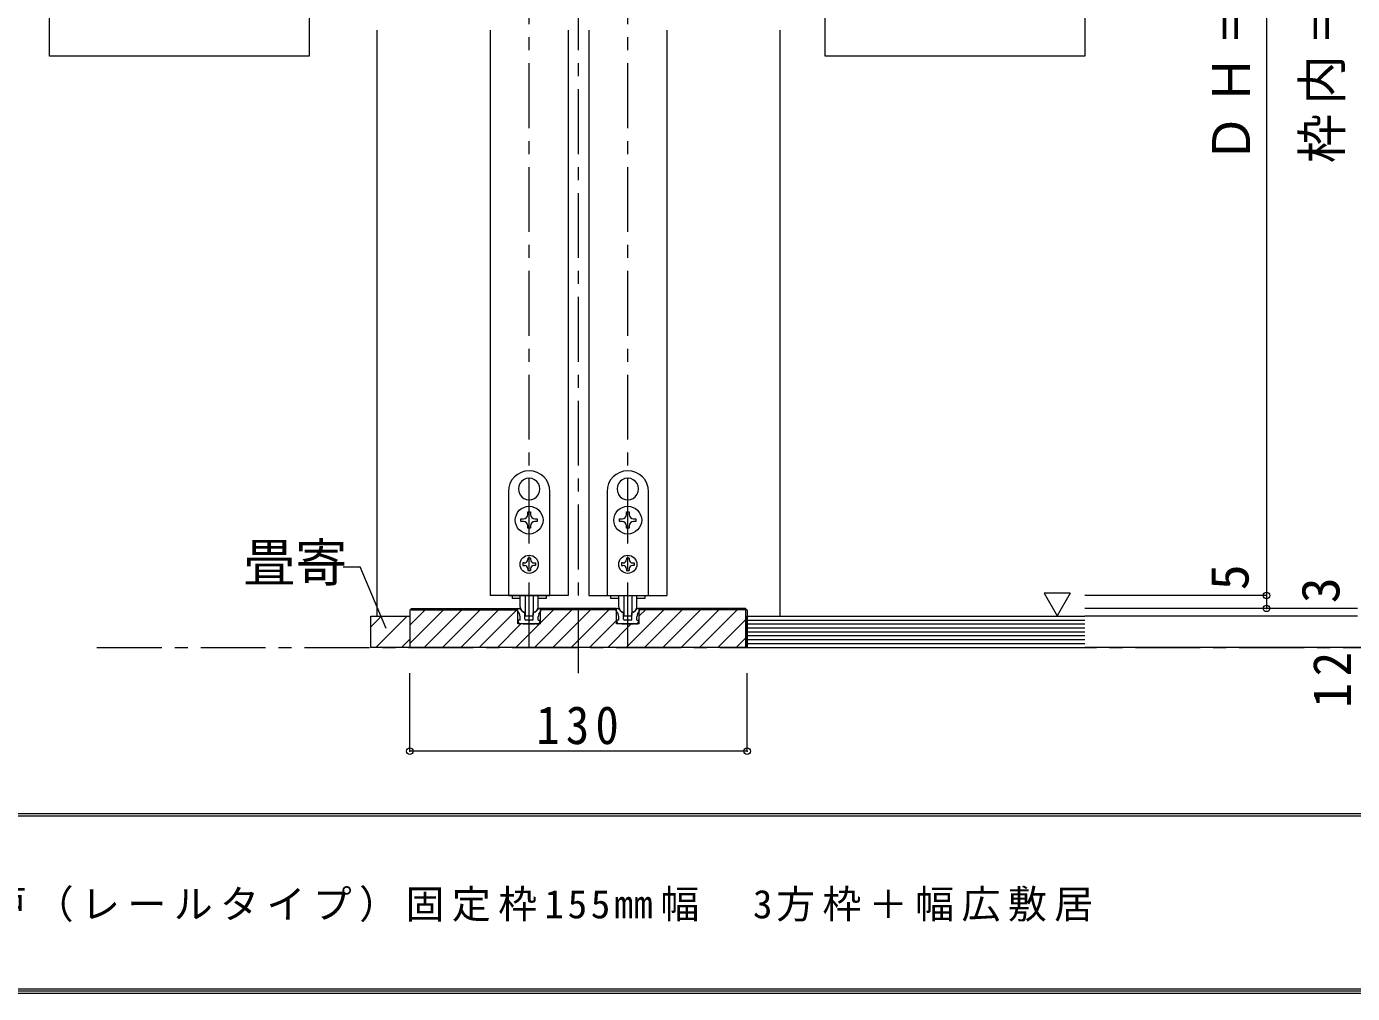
# Model space of a CAD drawing. Units: millimetres, scale not verified. Extents: x -973 to 977, y -701 to 696.
# Drawn here: x -600 to -89, y -701 to -328 of the extents above; entities that cross this region are included whole.
import ezdxf
from ezdxf.enums import TextEntityAlignment as Align

# ---------------------------------------------------------------- set-up
doc = ezdxf.new("R2010")
doc.units = ezdxf.units.MM
doc.header["$LTSCALE"] = 5
doc.header["$PDMODE"] = 32
doc.header["$PDSIZE"] = 2.5
doc.linetypes.add('CHAIN1', pattern=[8, 5, -1, 1, -1])
doc.linetypes.add('DASHED1', pattern=[1.8, 1.2, -0.6])
for name, color, linetype, lineweight in [('0-1_通り芯', 4, 'CHAIN1', 9), ('0-3_仕上げ', 2, 'Continuous', 9), ('0-4_枠', 3, 'Continuous', 9), ('0-6_扉', 6, 'Continuous', 9), ('0-7_金物', 7, 'Continuous', 9), ('0-A_文字', 7, 'Continuous', 9), ('0-B_寸法', 7, 'Continuous', 9), ('0-C_ハッチ', 4, 'DASHED1', 9), ('F-1_枠', 6, 'Continuous', 9)]:
    doc.layers.add(name, color=color, linetype=linetype, lineweight=lineweight)
doc.layers.add('F-A_文字', color=7, linetype='Continuous')
doc.styles.add('ＭＳ ゴシック', font='')
doc.styles.get('ＭＳ ゴシック').set_extended_font_data('MS Gothic')

msp = doc.modelspace()

# ---------------------------------------------------------------- linework, layer by layer
at = {"layer": '0-1_通り芯'}
for p, q in [((-387.347, -577.5), (-387.347, -2.5)), ((-406.347, -567.5), (-406.347, -62)), ((-368.347, -567.5), (-368.347, -62)), ((-572.847, -567.5), (-33.347, -567.5))]:
    msp.add_line(p, q, dxfattribs=at)
at = {"layer": '0-3_仕上げ'}
for p, q in [((-467.347, -567.5), (-467.347, -555.5)), ((-322.347, -555.5), (-192.347, -555.5)), ((-322.347, -567.5), (-322.347, -555.5)), ((-452.347, -567.5), (-467.347, -567.5)), ((-322.347, -567.5), (-192.347, -567.5))]:
    msp.add_line(p, q, dxfattribs=at)
at = {"layer": '0-3_仕上げ', "color": 7}
for p, q in [((-322.347, -557), (-192.347, -557)), ((-322.347, -558.5), (-192.347, -558.5)), ((-322.347, -560), (-192.347, -560)), ((-322.347, -561.5), (-192.347, -561.5)), ((-322.347, -563), (-192.347, -563)), ((-322.347, -564.5), (-192.347, -564.5)), ((-322.347, -566), (-192.347, -566))]:
    msp.add_line(p, q, dxfattribs=at)
at = {"layer": '0-3_仕上げ'}
msp.add_lwpolyline([(-467.347, -555.5), (-452.347, -555.5), (-452.347, -567.5)], dxfattribs=at)
at = {"layer": '0-4_枠', "color": 4}
for p, q in [((-464.847, -555.5), (-464.847, -329.75)), ((-309.847, -329.75), (-309.847, -555.5))]:
    msp.add_line(p, q, dxfattribs=at)
at = {"layer": '0-4_枠'}
for p, q in [((-451.64, -552.5), (-452.347, -553.207)), ((-452.347, -553.207), (-452.347, -567.5)), ((-451.847, -553), (-410.747, -553)), ((-451.64, -552.5), (-410.747, -552.5)), ((-401.947, -558.5), (-401.947, -552.5)), ((-372.747, -553), (-401.947, -553)), ((-323.054, -552.5), (-363.947, -552.5)), ((-363.947, -558.5), (-363.947, -552.5)), ((-322.847, -553), (-363.947, -553)), ((-322.347, -553.207), (-323.054, -552.5)), ((-322.847, -567.5), (-322.847, -553)), ((-322.347, -553.207), (-322.347, -567.5)), ((-322.347, -567.5), (-452.347, -567.5))]:
    msp.add_line(p, q, dxfattribs=at)
for points in [[(-401.947, -558.5), (-410.747, -558.5), (-410.747, -552.5)], [(-363.947, -558.5), (-372.747, -558.5), (-372.747, -552.5), (-401.947, -552.5)]]:
    msp.add_lwpolyline(points, dxfattribs=at)
at = {"layer": '0-6_扉'}
for p, q in [((-421.347, -329.75), (-421.347, -547.5)), ((-391.347, -329.75), (-391.347, -547.5)), ((-383.347, -329.75), (-383.347, -547.5)), ((-353.347, -329.75), (-353.347, -547.5)), ((-391.347, -547.5), (-421.347, -547.5)), ((-383.347, -547.5), (-353.347, -547.5))]:
    msp.add_line(p, q, dxfattribs=at)
at = {"layer": '0-7_金物'}
for p, q in [((-406.446, -502.351), (-406.347, -502.45)), ((-406.248, -502.351), (-406.347, -502.45)), ((-368.446, -502.351), (-368.347, -502.45)), ((-368.248, -502.351), (-368.347, -502.45)), ((-414.347, -507.5), (-414.347, -547.5)), ((-409.989, -508.489), (-409.854, -508.525)), ((-409.891, -508.66), (-409.854, -508.525)), ((-402.705, -508.489), (-402.84, -508.525)), ((-402.803, -508.66), (-402.84, -508.525)), ((-398.347, -547.5), (-398.347, -507.5)), ((-376.347, -507.5), (-376.347, -547.5)), ((-371.989, -508.489), (-371.854, -508.525)), ((-371.891, -508.66), (-371.854, -508.525)), ((-364.705, -508.489), (-364.84, -508.525)), ((-364.803, -508.66), (-364.84, -508.525)), ((-360.347, -547.5), (-360.347, -507.5)), ((-406.847, -516.3), (-406.847, -515.35)), ((-406.847, -515.35), (-405.847, -515.35)), ((-405.847, -515.35), (-405.847, -516.3)), ((-368.847, -516.3), (-368.847, -515.35)), ((-368.847, -515.35), (-367.847, -515.35)), ((-367.847, -515.35), (-367.847, -516.3)), ((-409.497, -518), (-408.547, -518)), ((-409.497, -519), (-409.497, -518)), ((-408.547, -519), (-409.497, -519)), ((-406.847, -521.65), (-406.847, -520.7)), ((-404.147, -518), (-403.197, -518)), ((-403.197, -519), (-404.147, -519)), ((-403.197, -518), (-403.197, -519)), ((-371.497, -518), (-370.547, -518)), ((-371.497, -519), (-371.497, -518)), ((-370.547, -519), (-371.497, -519)), ((-368.847, -521.65), (-368.847, -520.7)), ((-366.147, -518), (-365.197, -518)), ((-365.197, -519), (-366.147, -519)), ((-365.197, -518), (-365.197, -519)), ((-408.147, -535), (-408.747, -535)), ((-406.847, -533.1), (-406.847, -533.7)), ((-405.847, -533.1), (-406.847, -533.1)), ((-405.847, -533.1), (-405.847, -533.7)), ((-404.547, -535), (-403.947, -535)), ((-403.947, -536), (-404.547, -536)), ((-403.947, -535), (-403.947, -536)), ((-370.147, -535), (-370.747, -535)), ((-368.847, -533.1), (-368.847, -533.7)), ((-367.847, -533.1), (-368.847, -533.1)), ((-367.847, -533.1), (-367.847, -533.7)), ((-366.547, -535), (-365.947, -535)), ((-365.947, -536), (-366.547, -536)), ((-365.947, -535), (-365.947, -536)), ((-406.847, -537.3), (-406.847, -537.9)), ((-406.847, -537.9), (-405.847, -537.9)), ((-405.847, -537.3), (-405.847, -537.9)), ((-368.847, -537.3), (-368.847, -537.9)), ((-368.847, -537.9), (-367.847, -537.9)), ((-367.847, -537.3), (-367.847, -537.9)), ((-414.347, -547.5), (-398.347, -547.5)), ((-412.947, -547.5), (-412.947, -548.7)), ((-409.815, -548.7), (-412.947, -548.7)), ((-409.847, -551.921), (-409.847, -547.5)), ((-407.847, -547.5), (-407.847, -555.121)), ((-404.847, -547.5), (-404.847, -555.121)), ((-399.747, -548.7), (-402.879, -548.7)), ((-402.847, -551.921), (-402.847, -547.5)), ((-399.747, -547.5), (-399.747, -548.7)), ((-376.347, -547.5), (-360.347, -547.5)), ((-374.947, -547.5), (-374.947, -548.7)), ((-371.815, -548.7), (-374.947, -548.7)), ((-371.847, -551.921), (-371.847, -547.5)), ((-369.847, -547.5), (-369.847, -555.121)), ((-366.847, -547.5), (-366.847, -555.121)), ((-361.747, -548.7), (-364.879, -548.7)), ((-364.847, -551.921), (-364.847, -547.5)), ((-361.747, -547.5), (-361.747, -548.7)), ((-408.685, -553.912), (-409.951, -552.647)), ((-409.847, -557), (-409.847, -555.736)), ((-408.473, -554), (-408.147, -554)), ((-407.947, -556.7), (-407.947, -554.2)), ((-407.547, -555.421), (-405.147, -555.421)), ((-404.747, -556.7), (-404.747, -554.2)), ((-404.221, -554), (-404.547, -554)), ((-404.009, -553.912), (-402.744, -552.647)), ((-402.847, -557), (-402.847, -555.736)), ((-401.847, -552.5), (-402.39, -552.5)), ((-401.847, -553.5), (-401.847, -552.5)), ((-370.685, -553.912), (-371.951, -552.647)), ((-371.847, -557), (-371.847, -555.736)), ((-370.473, -554), (-370.147, -554)), ((-369.947, -556.7), (-369.947, -554.2)), ((-369.547, -555.421), (-367.147, -555.421)), ((-366.747, -556.7), (-366.747, -554.2)), ((-366.221, -554), (-366.547, -554)), ((-366.009, -553.912), (-364.744, -552.647)), ((-364.847, -557), (-364.847, -555.736)), ((-363.847, -552.5), (-364.39, -552.5)), ((-363.847, -553.5), (-363.847, -552.5)), ((-410.147, -558.5), (-410.633, -557.274)), ((-409.847, -557), (-410.447, -557)), ((-409.047, -558.5), (-410.147, -558.5)), ((-409.047, -558.5), (-408.847, -558.3)), ((-408.847, -558.3), (-408.647, -558.5)), ((-408.647, -558.5), (-404.047, -558.5)), ((-406.647, -557), (-407.647, -557)), ((-406.347, -557.3), (-406.647, -557)), ((-403.847, -558.3), (-404.047, -558.5)), ((-403.647, -558.5), (-403.847, -558.3)), ((-403.647, -558.5), (-402.547, -558.5)), ((-402.847, -557), (-402.247, -557)), ((-402.547, -558.5), (-402.061, -557.274)), ((-372.147, -558.5), (-372.633, -557.274)), ((-371.847, -557), (-372.447, -557)), ((-371.047, -558.5), (-372.147, -558.5)), ((-371.047, -558.5), (-370.847, -558.3)), ((-370.847, -558.3), (-370.647, -558.5)), ((-370.647, -558.5), (-366.047, -558.5)), ((-368.647, -557), (-369.647, -557)), ((-368.347, -557.3), (-368.647, -557)), ((-365.847, -558.3), (-366.047, -558.5)), ((-365.647, -558.5), (-365.847, -558.3)), ((-365.647, -558.5), (-364.547, -558.5)), ((-364.847, -557), (-364.247, -557)), ((-364.547, -558.5), (-364.061, -557.274))]:
    msp.add_line(p, q, dxfattribs=at)
for points in [[(-405.847, -520.7), (-405.847, -521.65), (-406.847, -521.65)], [(-367.847, -520.7), (-367.847, -521.65), (-368.847, -521.65)], [(-408.747, -535), (-408.747, -536), (-408.147, -536)], [(-370.747, -535), (-370.747, -536), (-370.147, -536)], [(-410.847, -553.5), (-410.847, -552.5), (-410.304, -552.5)], [(-372.847, -553.5), (-372.847, -552.5), (-372.304, -552.5)], [(-405.047, -557), (-406.047, -557), (-406.347, -557.3)], [(-367.047, -557), (-368.047, -557), (-368.347, -557.3)]]:
    msp.add_lwpolyline(points, dxfattribs=at)
for centre, radius in [((-406.347, -518.5), 5.35), ((-368.347, -518.5), 5.35), ((-406.347, -535.5), 3.5), ((-368.347, -535.5), 3.5)]:
    msp.add_circle(centre, radius, dxfattribs=at)
for centre, radius, start, end in [((-406.347, -507.5), 8, 0, 180), ((-368.347, -507.5), 8, 0, 180), ((-406.347, -506.5), 4.15, 91.3645, 208.6355), ((-406.347, -506.5), 4.15, 331.3645, 88.6355), ((-368.347, -506.5), 4.15, 91.3645, 208.6355), ((-368.347, -506.5), 4.15, 331.3645, 88.6355), ((-406.347, -506.5), 4.15, 211.3645, 328.6355), ((-368.347, -506.5), 4.15, 211.3645, 328.6355), ((-408.547, -516.3), 1.7, 270, 0), ((-408.547, -520.7), 1.7, 0, 90), ((-404.147, -516.3), 1.7, 180, 270), ((-404.147, -520.7), 1.7, 90, 180), ((-370.547, -516.3), 1.7, 270, 0), ((-370.547, -520.7), 1.7, 0, 90), ((-366.147, -516.3), 1.7, 180, 270), ((-366.147, -520.7), 1.7, 90, 180), ((-408.147, -533.7), 1.3, 270, 0), ((-408.147, -537.3), 1.3, 0, 90), ((-404.547, -533.7), 1.3, 180, 270), ((-404.547, -537.3), 1.3, 90, 180), ((-370.147, -533.7), 1.3, 270, 0), ((-370.147, -537.3), 1.3, 0, 90), ((-366.547, -533.7), 1.3, 180, 270), ((-366.547, -537.3), 1.3, 90, 180), ((-412.847, -555.736), 3, 0, 48.19), ((-410.304, -553), 0.5, 45, 90), ((-407.847, -551.921), 2, 180, 264.78409), ((-408.473, -553.7), 0.3, 225, 270), ((-408.147, -554.2), 0.2, 360, 90), ((-408.047, -554.112), 0.2, 0, 84.78409), ((-407.547, -555.121), 0.3, 180, 270), ((-405.147, -555.121), 0.3, 270, 0), ((-404.647, -554.112), 0.2, 95.21591, 180), ((-404.547, -554.2), 0.2, 90, 180), ((-404.847, -551.921), 2, 275.21591, 0), ((-404.221, -553.7), 0.3, 270, 315), ((-399.847, -555.736), 3, 131.81, 180), ((-402.39, -553), 0.5, 90, 135), ((-374.847, -555.736), 3, 0, 48.19), ((-372.304, -553), 0.5, 45, 90), ((-369.847, -551.921), 2, 180, 264.78409), ((-370.473, -553.7), 0.3, 225, 270), ((-370.147, -554.2), 0.2, 360, 90), ((-370.047, -554.112), 0.2, 0, 84.78409), ((-369.547, -555.121), 0.3, 180, 270), ((-367.147, -555.121), 0.3, 270, 0), ((-366.647, -554.112), 0.2, 95.21591, 180), ((-366.547, -554.2), 0.2, 90, 180), ((-366.847, -551.921), 2, 275.21591, 0), ((-366.221, -553.7), 0.3, 270, 315), ((-361.847, -555.736), 3, 131.81, 180), ((-364.39, -553), 0.5, 90, 135), ((-410.447, -557.2), 0.2, 90, 201.616), ((-407.647, -556.7), 0.3, 180, 270), ((-405.047, -556.7), 0.3, 270, 360), ((-402.247, -557.2), 0.2, 338.384, 90), ((-372.447, -557.2), 0.2, 90, 201.616), ((-369.647, -556.7), 0.3, 180, 270), ((-367.047, -556.7), 0.3, 270, 360), ((-364.247, -557.2), 0.2, 338.384, 90)]:
    msp.add_arc(centre, radius, start, end, dxfattribs=at)
at = {"layer": '0-A_文字'}
for p, q in [((-591.097, -339.75), (-591.097, -299.75)), ((-491.097, -299.75), (-491.097, -339.75)), ((-192.347, -299.75), (-192.347, -339.75)), ((-491.097, -339.75), (-591.097, -339.75)), ((-478.027, -536.518), (-471.433, -536.518)), ((-461.47, -560.24), (-471.433, -536.518)), ((-207.911, -546.686), (-202.911, -555.347)), ((-197.911, -546.686), (-207.911, -546.686)), ((-197.911, -546.686), (-202.911, -555.347))]:
    msp.add_line(p, q, dxfattribs=at)
msp.add_lwpolyline([(-192.347, -339.75), (-292.347, -339.75), (-292.347, -299.75)], dxfattribs=at)
at = {"layer": '0-B_寸法', "color": 4}
for p, q in [((-122.347, -92), (-122.347, -547.5)), ((-122.347, -547.5), (-192.347, -547.5)), ((-122.347, -547.5), (-122.347, -552.5)), ((-87.347, -552.5), (-192.347, -552.5)), ((-87.347, -555.5), (-192.347, -555.5)), ((-52.347, -567.5), (-192.347, -567.5)), ((-452.347, -607.5), (-452.347, -577.5)), ((-322.347, -607.5), (-322.347, -577.5)), ((-322.347, -607.5), (-452.347, -607.5))]:
    msp.add_line(p, q, dxfattribs=at)
at = {"layer": '0-B_寸法'}
for p in [(-122.347, -547.5), (-122.347, -552.5), (-452.347, -607.5), (-322.347, -607.5)]:
    msp.add_point(p, dxfattribs=at)
at = {"layer": '0-C_ハッチ', "linetype": 'Continuous'}
for p, q in [((-467.347, -559.584), (-463.264, -555.5)), ((-465.364, -567.5), (-453.364, -555.5)), ((-452.347, -558.937), (-446.41, -553)), ((-452.347, -566.008), (-439.339, -553)), ((-446.768, -567.5), (-432.267, -553)), ((-439.697, -567.5), (-425.196, -553)), ((-432.625, -567.5), (-418.125, -553)), ((-425.554, -567.5), (-411.054, -553)), ((-404.341, -567.5), (-389.841, -553)), ((-401.947, -558.035), (-396.912, -553)), ((-397.27, -567.5), (-382.77, -553)), ((-390.199, -567.5), (-375.699, -553)), ((-368.986, -567.5), (-354.486, -553)), ((-363.947, -555.39), (-361.557, -553)), ((-361.915, -567.5), (-347.415, -553)), ((-354.844, -567.5), (-340.344, -553)), ((-347.773, -567.5), (-333.273, -553)), ((-340.702, -567.5), (-326.201, -553)), ((-418.483, -567.5), (-409.483, -558.5)), ((-411.412, -567.5), (-402.412, -558.5)), ((-383.128, -567.5), (-372.747, -557.119)), ((-376.057, -567.5), (-367.057, -558.5)), ((-333.631, -567.5), (-322.847, -556.717)), ((-455.465, -567.5), (-452.347, -564.383)), ((-326.559, -567.5), (-322.847, -563.788))]:
    msp.add_line(p, q, dxfattribs=at)
at = {"layer": 'F-1_枠'}
for p, q in [((976.653, -631.667), (-973.347, -631.667)), ((976.653, -632.5), (-973.347, -632.5)), ((976.653, -699.167), (-973.347, -699.167)), ((976.653, -700), (-973.347, -700)), ((976.653, -700.833), (-973.347, -700.833))]:
    msp.add_line(p, q, dxfattribs=at)

# ---------------------------------------------------------------- texts
at = {"layer": '0-A_文字', "style": 'ＭＳ ゴシック'}
msp.add_text('畳寄', height=14.66, dxfattribs=at).set_placement((-516.433, -546.518), align=Align.BOTTOM_LEFT)
at = {"layer": '0-B_寸法', "style": 'ＭＳ ゴシック'}
for s, p in [('5', (-124.847, -545.5)), ('3', (-89.847, -550.5))]:
    msp.add_text(s, height=14.66, rotation=90, dxfattribs=at).set_placement(p, align=Align.BOTTOM_LEFT)
at = {"layer": '0-B_寸法', "char_height": 14.66, "attachment_point": 7, "rotation": 90, "style": 'ＭＳ ゴシック'}
for s, insert in [('\\T1.19;\\W0.95;ＤＨ＝2,348', (-124.847, -381)), ('\\T1.19;\\W0.95;枠内＝2,367', (-89.847, -381)), ('\\T1.27;\\W0.95;12', (-89.847, -590.75))]:
    msp.add_mtext(s, dxfattribs=dict(at, insert=insert))
at = {"layer": '0-B_寸法', "insert": (-403.597, -605), "char_height": 14.66, "attachment_point": 7, "style": 'ＭＳ ゴシック'}
msp.add_mtext('\\T1.27;\\W0.9;130', dxfattribs=at)
at = {"layer": 'F-A_文字', "insert": (-846.68, -673.333), "char_height": 11, "attachment_point": 7, "style": 'ＭＳ ゴシック'}
msp.add_mtext('\\T1.19;ドレタス\u3000H24\\~４枚引き違い戸（レールタイプ）固定枠155㎜幅\u30003方枠＋幅広敷居', dxfattribs=at)

doc.saveas('drawing.dxf')
